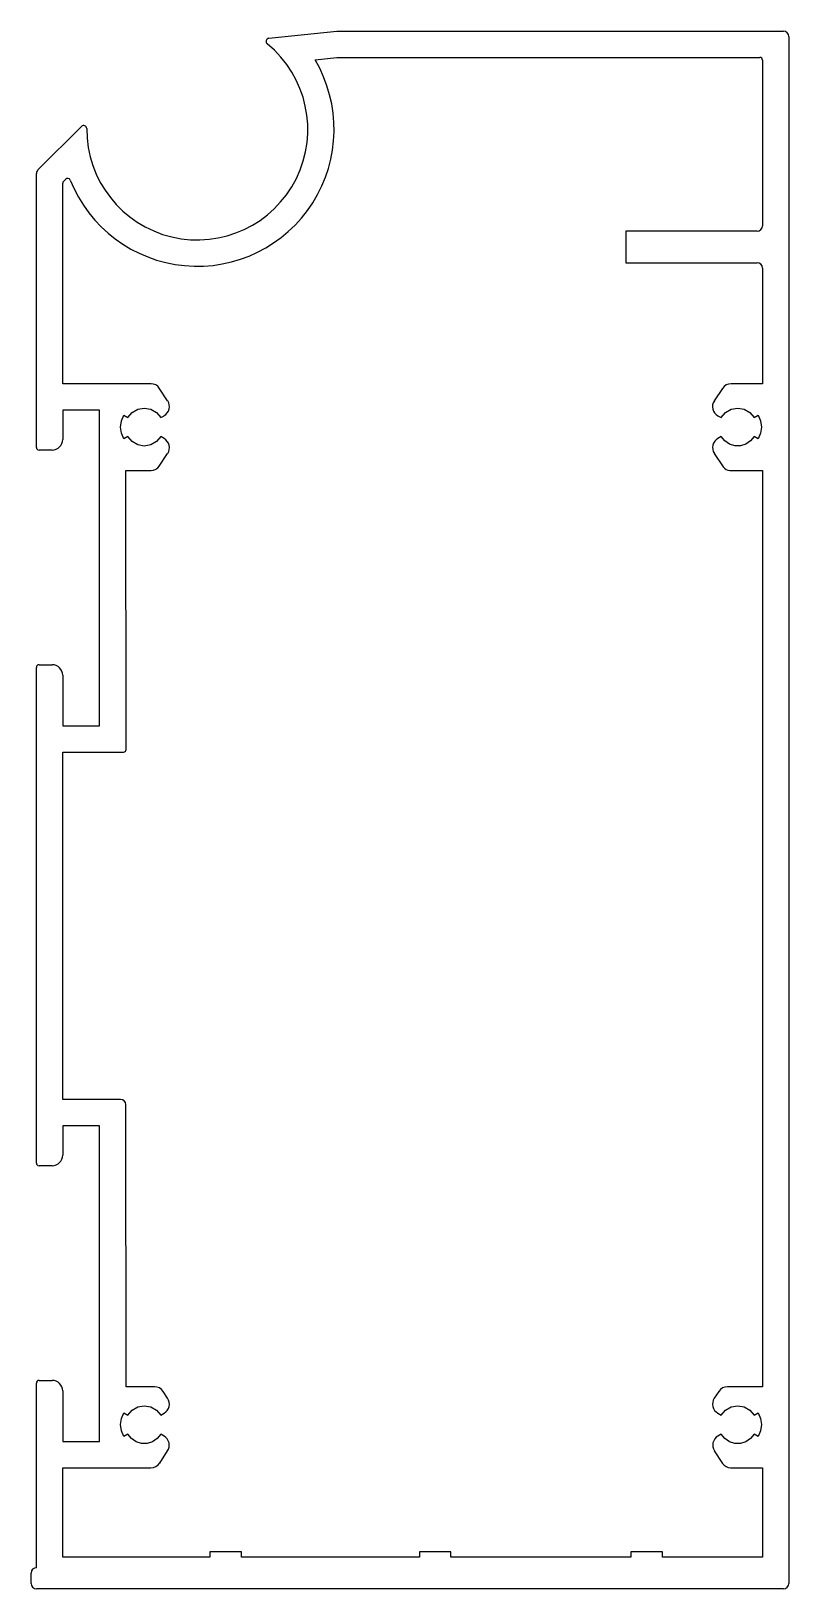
# Model space of a CAD drawing. Extents: x 309 to 381, y 849 to 997.
import ezdxf

# ---------------------------------------------------------------- set-up
doc = ezdxf.new("R2010")
doc.units = 0
doc.layers.get('0').update_dxf_attribs({"linetype": 'CONTINUOUS'})

msp = doc.modelspace()

# ---------------------------------------------------------------- linework, layer by layer
for p, q in [((331.64, 996.27), (338.08, 996.95)), ((338.08, 996.95), (380.54, 996.95)), ((381.04, 996.45), (381.04, 849.45)), ((336.03, 994.22), (338.08, 994.45)), ((338.08, 994.45), (378.29, 994.45)), ((378.54, 994.2), (378.54, 978.44)), ((309.69, 983.77), (313.82, 987.9)), ((309.54, 957.4), (309.54, 983.42)), ((312.12, 982.66), (312.34, 982.89)), ((312.04, 963.45), (312.04, 982.49)), ((365.54, 977.94), (365.54, 974.94)), ((378.04, 977.94), (365.54, 977.94)), ((365.54, 974.94), (378.04, 974.94)), ((378.54, 974.44), (378.54, 963.45)), ((320.45, 963.45), (312.04, 963.45)), ((322.01, 961.83), (321.22, 963.03)), ((374.73, 962.99), (373.96, 961.83)), ((378.54, 963.45), (375.56, 963.45)), ((312.04, 960.95), (312.04, 958.15)), ((315.54, 960.95), (312.04, 960.95)), ((315.54, 930.95), (315.54, 960.95)), ((318.23, 960.23), (318.64, 960.71)), ((318.64, 960.71), (319.18, 961.02)), ((319.18, 961.02), (319.79, 961.13)), ((319.79, 961.13), (320.41, 961.02)), ((320.41, 961.02), (320.95, 960.71)), ((320.95, 960.71), (321.35, 960.23)), ((374.62, 960.23), (375.03, 960.71)), ((375.03, 960.71), (375.57, 961.02)), ((375.57, 961.02), (376.18, 961.13)), ((376.18, 961.13), (376.8, 961.02)), ((376.8, 961.02), (377.34, 960.71)), ((377.34, 960.71), (377.74, 960.23)), ((317.54, 959.33), (317.62, 959.91)), ((317.62, 958.74), (317.54, 959.33)), ((317.62, 959.91), (317.84, 960.45)), ((317.84, 960.45), (318.23, 960.23)), ((321.35, 960.23), (321.68, 960.41)), ((374.3, 960.41), (374.62, 960.23)), ((377.74, 960.23), (378.13, 960.45)), ((378.13, 960.45), (378.36, 959.91)), ((378.36, 959.91), (378.43, 959.33)), ((378.43, 959.33), (378.36, 958.74)), ((317.84, 958.2), (317.62, 958.74)), ((318.23, 958.43), (317.84, 958.2)), ((318.64, 957.95), (318.23, 958.43)), ((319.18, 957.64), (318.64, 957.95)), ((319.79, 957.53), (319.18, 957.64)), ((320.41, 957.64), (319.79, 957.53)), ((320.95, 957.95), (320.41, 957.64)), ((321.35, 958.43), (320.95, 957.95)), ((321.68, 958.24), (321.35, 958.43)), ((374.62, 958.43), (374.3, 958.24)), ((374.96, 958.01), (374.62, 958.43)), ((375.4, 957.7), (374.96, 958.01)), ((375.91, 957.55), (375.4, 957.7)), ((376.96, 957.7), (376.45, 957.55)), ((377.41, 958.01), (376.96, 957.7)), ((377.74, 958.43), (377.41, 958.01)), ((378.13, 958.2), (377.74, 958.43)), ((378.36, 958.74), (378.13, 958.2)), ((311.04, 957.15), (309.79, 957.15)), ((321.22, 955.62), (322.01, 956.83)), ((373.96, 956.83), (374.79, 955.56)), ((376.45, 957.55), (375.91, 957.55)), ((318.05, 955.21), (320.45, 955.21)), ((318.07, 928.7), (318.05, 955.21)), ((375.44, 955.21), (378.54, 955.21)), ((378.54, 955.21), (378.54, 868.15)), ((309.54, 889.4), (309.54, 936.5)), ((309.79, 936.75), (311.04, 936.75)), ((312.04, 935.75), (312.04, 930.95)), ((312.04, 930.95), (315.54, 930.95)), ((312.04, 928.45), (317.82, 928.45)), ((312.04, 895.45), (312.04, 928.45)), ((317.54, 895.45), (312.04, 895.45)), ((318.06, 868.15), (318.04, 894.95)), ((315.54, 892.95), (312.04, 892.95)), ((312.04, 892.95), (312.04, 890.15)), ((315.54, 862.95), (315.54, 892.95)), ((311.04, 889.15), (309.79, 889.15)), ((309.54, 850.95), (309.54, 868.5)), ((309.79, 868.75), (311.04, 868.75)), ((312.04, 867.75), (312.04, 862.95)), ((320.75, 868.15), (318.06, 868.15)), ((322.01, 867.05), (321.59, 867.69)), ((374.39, 867.69), (373.96, 867.05)), ((378.54, 868.15), (375.22, 868.15)), ((318.23, 865.45), (318.64, 865.93)), ((318.64, 865.93), (319.18, 866.24)), ((319.18, 866.24), (319.79, 866.35)), ((319.79, 866.35), (320.41, 866.24)), ((320.41, 866.24), (320.95, 865.93)), ((320.95, 865.93), (321.35, 865.45)), ((374.62, 865.45), (375.03, 865.93)), ((375.03, 865.93), (375.57, 866.24)), ((375.57, 866.24), (376.18, 866.35)), ((376.18, 866.35), (376.8, 866.24)), ((376.8, 866.24), (377.34, 865.93)), ((377.34, 865.93), (377.74, 865.45)), ((317.54, 864.55), (317.62, 865.13)), ((317.62, 863.96), (317.54, 864.55)), ((317.62, 865.13), (317.84, 865.67)), ((317.84, 865.67), (318.23, 865.45)), ((321.35, 865.45), (321.68, 865.63)), ((374.3, 865.63), (374.62, 865.45)), ((377.74, 865.45), (378.13, 865.67)), ((378.13, 865.67), (378.36, 865.13)), ((378.36, 865.13), (378.43, 864.55)), ((378.43, 864.55), (378.36, 863.96)), ((312.04, 862.95), (315.54, 862.95)), ((317.84, 863.42), (317.62, 863.96)), ((318.23, 863.65), (317.84, 863.42)), ((318.57, 863.23), (318.23, 863.65)), ((319.01, 862.92), (318.57, 863.23)), ((319.52, 862.77), (319.01, 862.92)), ((320.57, 862.92), (320.06, 862.77)), ((321.02, 863.23), (320.57, 862.92)), ((321.35, 863.65), (321.02, 863.23)), ((321.67, 863.46), (321.35, 863.65)), ((374.62, 863.65), (374.3, 863.46)), ((374.96, 863.23), (374.62, 863.65)), ((375.4, 862.92), (374.96, 863.23)), ((375.91, 862.77), (375.4, 862.92)), ((376.96, 862.92), (376.45, 862.77)), ((377.41, 863.23), (376.96, 862.92)), ((377.74, 863.65), (377.41, 863.23)), ((378.13, 863.42), (377.74, 863.65)), ((378.36, 863.96), (378.13, 863.42)), ((320.06, 862.77), (319.52, 862.77)), ((321.26, 860.9), (322.01, 862.05)), ((373.96, 862.05), (374.75, 860.85)), ((376.45, 862.77), (375.91, 862.77)), ((312.04, 851.95), (312.04, 860.45)), ((312.04, 860.45), (320.42, 860.45)), ((375.49, 860.45), (378.54, 860.45)), ((378.54, 860.45), (378.54, 851.95)), ((326.03, 851.95), (312.04, 851.95)), ((329.03, 852.45), (326.03, 852.45)), ((326.03, 852.45), (326.03, 851.95)), ((329.03, 851.95), (329.03, 852.45)), ((345.93, 851.95), (329.03, 851.95)), ((348.93, 852.45), (345.93, 852.45)), ((345.93, 852.45), (345.93, 851.95)), ((348.93, 851.95), (348.93, 852.45)), ((366.03, 851.95), (348.93, 851.95)), ((369.03, 852.45), (366.03, 852.45)), ((366.03, 852.45), (366.03, 851.95)), ((369.03, 851.95), (369.03, 852.45)), ((378.54, 851.95), (369.03, 851.95)), ((309.04, 849.45), (309.04, 850.45)), ((380.54, 848.95), (309.54, 848.95))]:
    msp.add_line(p, q)
for centre, radius, start, end in [((331.67, 995.97), 0.3, 96, 230.7132), ((380.54, 996.45), 0.5, 0, 90), ((324.83, 987.61), 10.5, 179.5883, 50.7227), ((324.83, 987.61), 13, 201.6963, 30.5436), ((378.29, 994.2), 0.25, 360, 90.0156), ((314.03, 987.69), 0.3, 359.5978, 135), ((310.04, 983.42), 0.493, 134.6854, 180.3146), ((312.52, 982.71), 0.25, 21.6963, 135), ((312.29, 982.49), 0.25, 135, 180), ((378.04, 978.44), 0.5, 270, 0), ((378.04, 974.44), 0.5, 0, 90), ((320.45, 962.53), 0.92, 33.242, 90), ((375.56, 962.45), 1, 90, 146.758), ((321.18, 961.28), 1, 299.979, 33.2655), ((374.73, 961.26), 0.951, 143.5264, 243.2291), ((311.04, 958.15), 1, 270, 0), ((321.18, 957.37), 1, 326.7345, 60.021), ((374.78, 957.38), 0.986, 119.1125, 213.9139), ((309.79, 957.4), 0.25, 180, 270), ((320.45, 956.13), 0.92, 270, 326.758), ((375.44, 955.98), 0.77, 213.0239, 270), ((309.79, 936.5), 0.25, 90, 180), ((311.04, 935.75), 1, 360, 90), ((317.82, 928.7), 0.25, 270, 0.0452), ((317.54, 894.95), 0.5, 0.0452, 90), ((311.04, 890.15), 1, 270, 0), ((309.79, 889.4), 0.25, 180, 270), ((309.79, 868.5), 0.25, 90, 180), ((311.04, 867.75), 1, 0, 90), ((320.75, 867.15), 1, 33.242, 90), ((375.18, 867.22), 0.926, 87.4785, 149.2795), ((321.18, 866.5), 0.997, 299.8493, 33.3951), ((374.79, 866.5), 0.996, 146.5245, 240.2311), ((321.17, 862.59), 1, 327.1032, 59.8705), ((374.8, 862.6), 0.995, 119.7012, 213.3251), ((320.42, 861.45), 1, 270, 326.9761), ((375.49, 861.33), 0.88, 213.0239, 270), ((309.54, 850.45), 0.5, 90, 180), ((309.54, 849.45), 0.5, 180, 270), ((380.54, 849.45), 0.5, 270, 0)]:
    msp.add_arc(centre, radius, start, end)

doc.saveas('drawing.dxf')
